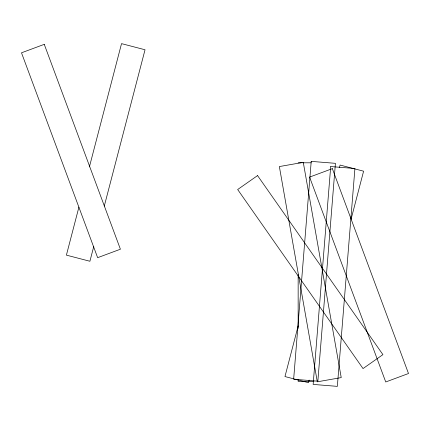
<?xml version="1.0" encoding="UTF-8"?>
<svg xmlns="http://www.w3.org/2000/svg" width="430" height="430" viewBox="0 0 430 430"><rect width="100%" height="100%" fill="white"/><g stroke="black" fill="none" stroke-linecap="round" stroke-linejoin="round"><path stroke-width="0.64" d="M78.916 207.126L66.403 255.135L89.902 261.257L93.788 246.336M89.402 166.899L121.534 43.634L145.034 49.762L104.275 206.115M298.157 325.956L284.966 376.556L308.466 382.684L309.143 380.088M339.421 167.657L340.098 165.061L363.597 171.188L351.084 219.192M298.151 162.798L301.435 162.798M302.747 162.798L311.277 162.798M313.905 381.362L298.151 381.362L298.151 379.351M298.151 274.759L298.151 328.396M311.218 161.379L293.647 379.238L317.856 381.19L335.421 163.33L311.218 161.379M330.708 166.555L313.142 384.415L337.346 386.366L354.917 168.506L330.708 166.555M257.559 175.596L237.666 189.523L363.027 368.564L382.92 354.632L257.559 175.596M44.263 44.344L21.5 52.804L97.648 257.677L120.411 249.217L44.263 44.344M332.352 168.641L309.589 177.101L385.737 381.974L408.5 373.514L332.352 168.641M303.274 162.346L279.36 166.566L317.313 381.808L341.226 377.594L303.274 162.346"/></g></svg>
